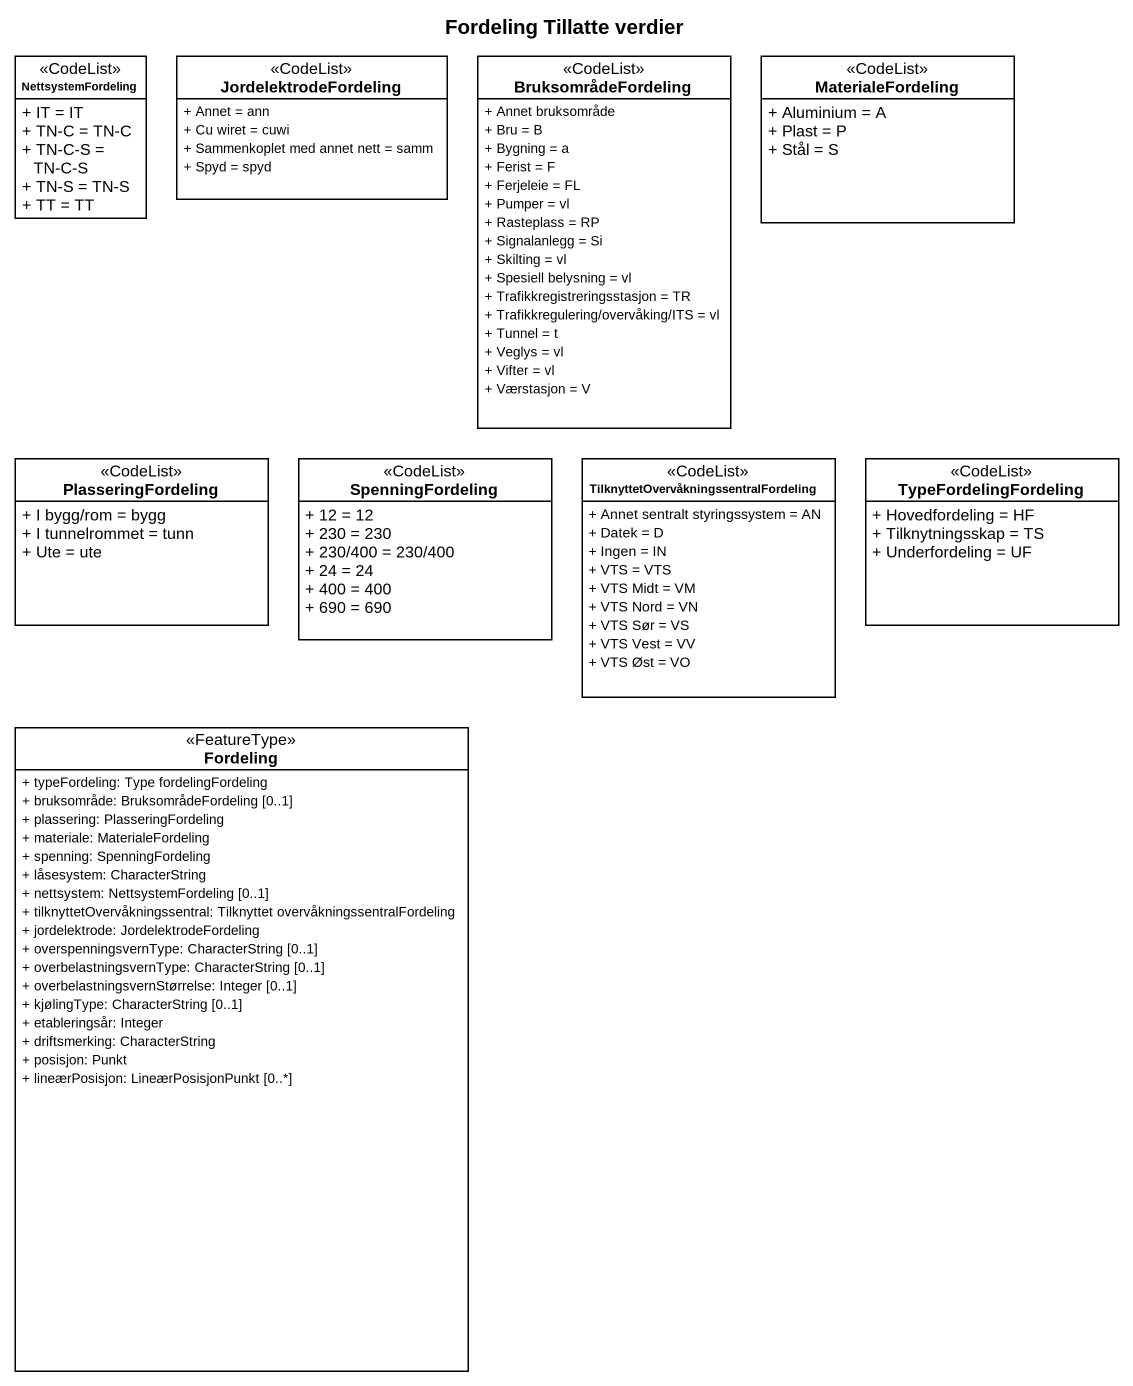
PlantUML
@startuml
title Fordeling Tillatte verdier
hide circle
hide empty members
skinparam classAttributeIconSize 0
class NettsystemFordeling <<CodeList>> {
  + IT = IT
  + TN-C = TN-C
  + TN-C-S = TN-C-S
  + TN-S = TN-S
  + TT = TT
}
class JordelektrodeFordeling <<CodeList>> {
  + Annet = ann
  + Cu wiret = cuwi
  + Sammenkoplet med annet nett = samm
  + Spyd = spyd
}
class BruksområdeFordeling <<CodeList>> {
  + Annet bruksområde
  + Bru = B
  + Bygning = a
  + Ferist = F
  + Ferjeleie = FL
  + Pumper = vl
  + Rasteplass = RP
  + Signalanlegg = Si
  + Skilting = vl
  + Spesiell belysning = vl
  + Trafikkregistreringsstasjon = TR
  + Trafikkregulering/overvåking/ITS = vl
  + Tunnel = t
  + Veglys = vl
  + Vifter = vl
  + Værstasjon = V
}
class MaterialeFordeling <<CodeList>> {
  + Aluminium = A
  + Plast = P
  + Stål = S
}
class PlasseringFordeling <<CodeList>> {
  + I bygg/rom = bygg
  + I tunnelrommet = tunn
  + Ute = ute
}
class SpenningFordeling <<CodeList>> {
  + 12 = 12
  + 230 = 230
  + 230/400 = 230/400
  + 24 = 24
  + 400 = 400
  + 690 = 690
}
class "TilknyttetOvervåkningssentralFordeling" as TilknyttetOvervåkningssentra <<CodeList>> {
  + Annet sentralt styringssystem = AN
  + Datek = D
  + Ingen = IN
  + VTS = VTS
  + VTS Midt = VM
  + VTS Nord = VN
  + VTS Sør = VS
  + VTS Vest = VV
  + VTS Øst = VO
}
class TypeFordelingFordeling <<CodeList>> {
  + Hovedfordeling = HF
  + Tilknytningsskap = TS
  + Underfordeling = UF
}
class Fordeling <<FeatureType>> {
  + typeFordeling: Type fordelingFordeling
  + bruksområde: BruksområdeFordeling [0..1]
  + plassering: PlasseringFordeling
  + materiale: MaterialeFordeling
  + spenning: SpenningFordeling
  + låsesystem: CharacterString
  + nettsystem: NettsystemFordeling [0..1]
  + tilknyttetOvervåkningssentral: Tilknyttet overvåkningssentralFordeling
  + jordelektrode: JordelektrodeFordeling
  + overspenningsvernType: CharacterString [0..1]
  + overbelastningsvernType: CharacterString [0..1]
  + overbelastningsvernStørrelse: Integer [0..1]
  + kjølingType: CharacterString [0..1]
  + etableringsår: Integer
  + driftsmerking: CharacterString
  + posisjon: Punkt
  + lineærPosisjon: LineærPosisjonPunkt [0..*]
}
@enduml
